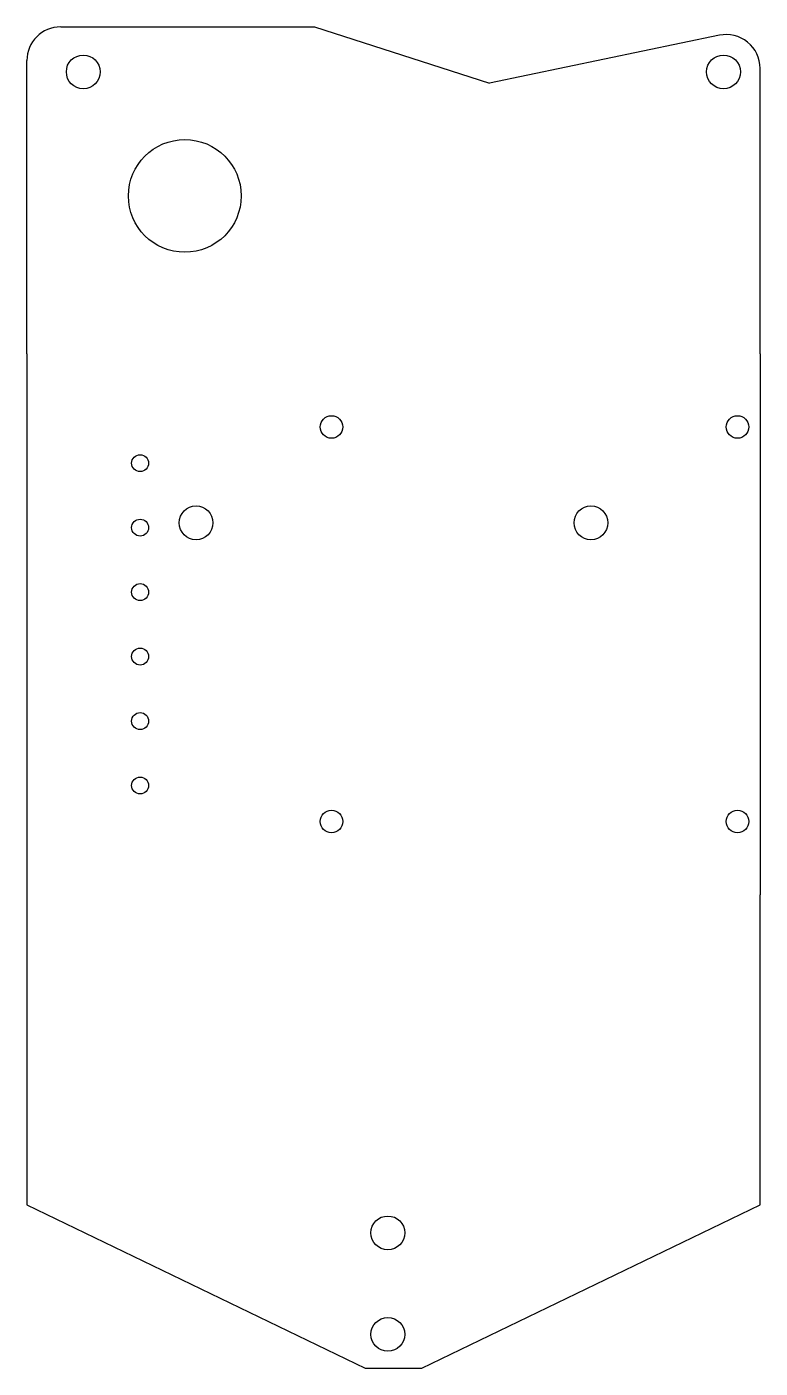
# Model space of a CAD drawing. Header units: millimetres. Extents: x 73 to 203, y 35 to 273.
import ezdxf

# ---------------------------------------------------------------- set-up
doc = ezdxf.new("R2010")
doc.units = ezdxf.units.MM
doc.layers.add('View', color=7, linetype='CONTINUOUS')

msp = doc.modelspace()

# ---------------------------------------------------------------- linework, layer by layer
at = {"layer": 'View'}
for p, q in [((79.4831, 272.966), (124.483, 272.966)), ((124.483, 272.966), (155.483, 262.966)), ((196.259, 271.461), (155.483, 262.966)), ((73.4831, 214.966), (73.4831, 266.966)), ((203.483, 214.966), (203.483, 265.587)), ((73.4831, 214.966), (73.4831, 118.966)), ((203.483, 214.966), (203.483, 118.966)), ((73.4831, 118.966), (73.4831, 63.9663)), ((203.483, 63.9663), (203.483, 118.966)), ((73.4831, 63.9663), (133.483, 34.9663)), ((143.483, 34.9663), (203.483, 63.9663)), ((133.483, 34.9663), (143.483, 34.9663))]:
    msp.add_line(p, q, dxfattribs=at)
for centre, radius in [((83.4831, 264.966), 3), ((196.983, 264.966), 3), ((101.483, 242.966), 10), ((127.483, 201.966), 2), ((199.483, 201.966), 2), ((93.5631, 195.546), 1.5), ((103.483, 184.966), 3), ((173.483, 184.966), 3), ((93.5631, 184.106), 1.5), ((93.5631, 172.666), 1.5), ((93.5631, 161.226), 1.5), ((93.5631, 149.786), 1.5), ((93.5631, 138.346), 1.5), ((127.483, 131.966), 2), ((199.483, 131.966), 2), ((137.483, 58.9663), 3), ((137.483, 40.9663), 3)]:
    msp.add_circle(centre, radius, dxfattribs=at)
for centre, start, end in [((79.4831, 266.966), 90, 180), ((197.483, 265.587), 0, 101.768)]:
    msp.add_arc(centre, 6, start, end, dxfattribs=at)

doc.saveas('drawing.dxf')
